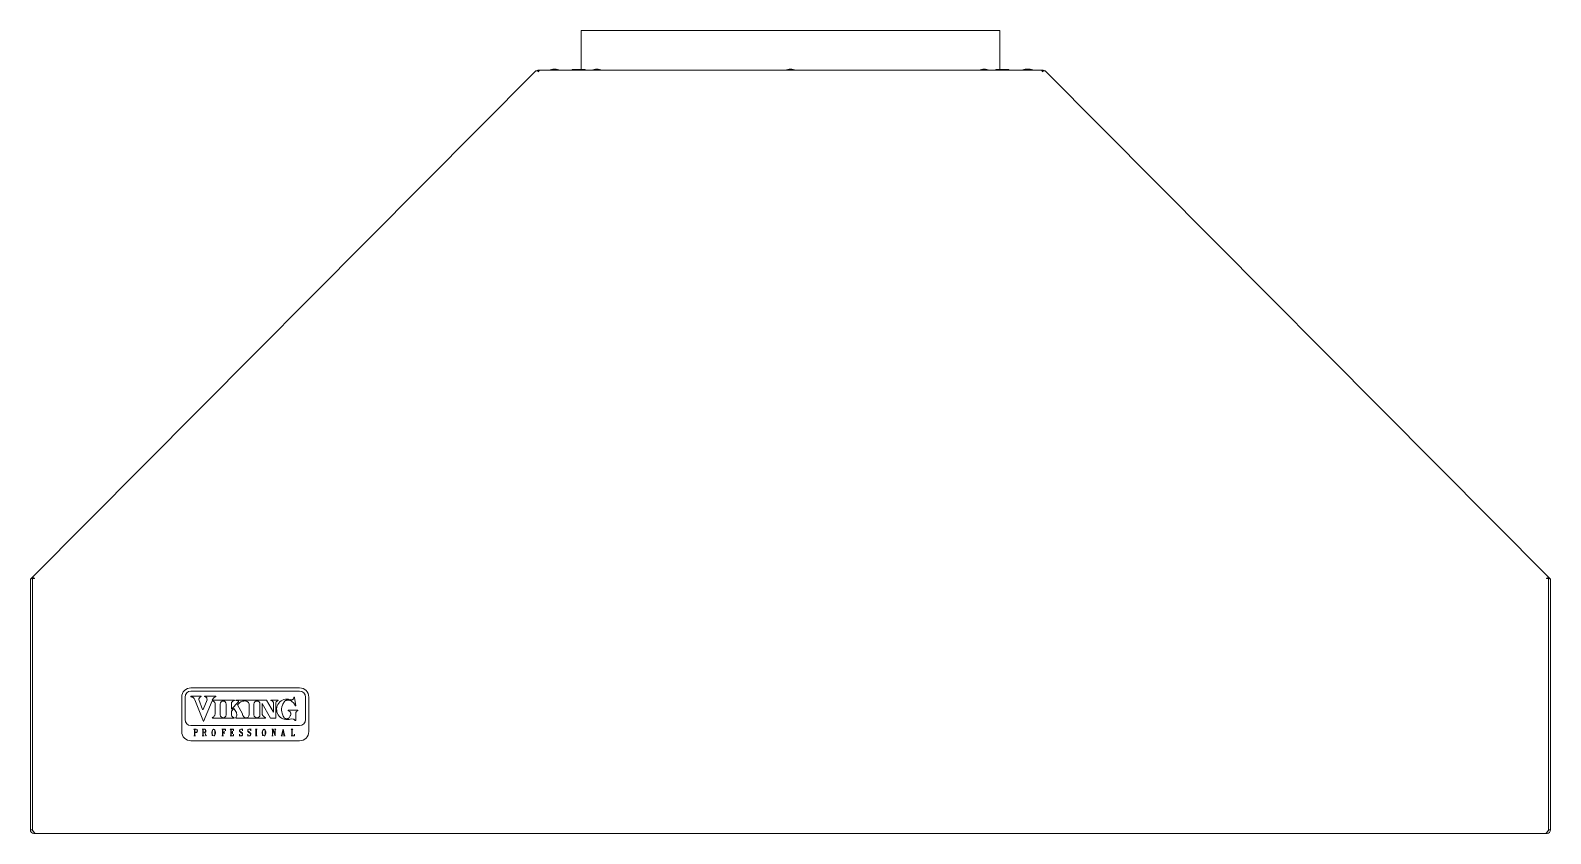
# Model space of a CAD drawing. Header units: millimetres. Extents: x 46989 to 543236, y 252623 to 526638.
# Drawn here: x 207962 to 233796, y 412126 to 425766 of the extents above; entities that cross this region are included whole.
import ezdxf

# ---------------------------------------------------------------- set-up
doc = ezdxf.new("R2010")
doc.units = ezdxf.units.MM

msp = doc.modelspace()

# ---------------------------------------------------------------- linework, layer by layer
at = {"color": 7, "lineweight": 13, "ltscale": 0.03937}
for p, q in [((217324, 425101), (217324, 425766)), ((224434, 425766), (217324, 425766)), ((224434, 425101), (224434, 425766)), ((216545, 425071), (207984, 416470)), ((225145, 425089), (216613, 425089)), ((225214, 425071), (233774, 416470)), ((207962, 416424), (207962, 412188)), ((207997, 416424), (207997, 412188)), ((207999, 412185), (207999, 416423)), ((233760, 416423), (233760, 412185)), ((233761, 412188), (233761, 416424)), ((233796, 412188), (233796, 416424)), ((210534, 414444), (210534, 413858)), ((212537, 414601), (210691, 414601)), ((210691, 414545), (212537, 414545)), ((212694, 413858), (212694, 414444)), ((212537, 413960), (210691, 413960)), ((210691, 413701), (212537, 413701)), ((208054, 412126), (233704, 412126))]:
    msp.add_line(p, q, dxfattribs=at)
at = {"color": 7, "lineweight": 13, "ltscale": 0.000353254}
for p, q in [((216545, 425071), (216552, 425078)), ((225214, 425071), (225206, 425078))]:
    msp.add_line(p, q, dxfattribs=at)
at = {"color": 7, "lineweight": 13, "ltscale": 0.005897}
for p, q in [((216756, 425089), (216587, 425089)), ((225002, 425089), (225172, 425089))]:
    msp.add_line(p, q, dxfattribs=at)
at = {"color": 7, "lineweight": 13, "ltscale": 0.000348129}
for p, q in [((216587, 425079), (216587, 425089)), ((225172, 425079), (225172, 425089))]:
    msp.add_line(p, q, dxfattribs=at)
at = {"color": 7, "lineweight": 13, "ltscale": 0.000480436}
msp.add_line((216601, 425075), (216591, 425065), dxfattribs=at)
at = {"color": 7, "lineweight": 13, "ltscale": 0.0125}
for p, q in [((216756, 425089), (217116, 425089)), ((224642, 425089), (225002, 425089))]:
    msp.add_line(p, q, dxfattribs=at)
at = {"color": 7, "lineweight": 13, "ltscale": 0.000151876}
msp.add_line((216874, 425110), (216869, 425110), dxfattribs=at)
at = {"color": 7, "lineweight": 13, "ltscale": 0.0078}
for p, q in [((217391, 425101), (217167, 425101)), ((224591, 425101), (224367, 425101))]:
    msp.add_line(p, q, dxfattribs=at)
at = {"color": 7, "lineweight": 13, "ltscale": 0.000417514}
for p, q in [((217167, 425101), (217167, 425089)), ((217391, 425101), (217391, 425089)), ((224367, 425101), (224367, 425089)), ((224591, 425101), (224591, 425089))]:
    msp.add_line(p, q, dxfattribs=at)
at = {"color": 7, "lineweight": 13, "ltscale": 0.003125}
for p, q in [((217499, 425089), (217589, 425089)), ((220789, 425089), (220879, 425089)), ((224080, 425089), (224170, 425089))]:
    msp.add_line(p, q, dxfattribs=at)
at = {"color": 7, "lineweight": 13, "ltscale": 0.002742}
for p, q in [((217589, 425089), (217668, 425089)), ((220879, 425089), (220958, 425089)), ((224170, 425089), (224249, 425089))]:
    msp.add_line(p, q, dxfattribs=at)
at = {"color": 7, "lineweight": 13, "ltscale": 0.000382551}
for p, q in [((217668, 425089), (217679, 425089)), ((220958, 425089), (220969, 425089)), ((224249, 425089), (224260, 425089))]:
    msp.add_line(p, q, dxfattribs=at)
at = {"color": 7, "lineweight": 13, "ltscale": 0.000480351}
msp.add_line((225157, 425075), (225167, 425065), dxfattribs=at)
at = {"color": 7, "lineweight": 13, "ltscale": 0.00023134}
for p, q in [((207984, 416470), (207980, 416465)), ((233774, 416470), (233779, 416465))]:
    msp.add_line(p, q, dxfattribs=at)
at = {"color": 7, "lineweight": 13, "ltscale": 0.000936446}
for p, q in [((207980, 416465), (207999, 416446)), ((233760, 416446), (233779, 416465))]:
    msp.add_line(p, q, dxfattribs=at)
at = {"color": 7, "lineweight": 13, "ltscale": 0.000706211}
for p, q in [((207999, 416456), (207984, 416470)), ((233760, 416456), (233774, 416470))]:
    msp.add_line(p, q, dxfattribs=at)
at = {"color": 7, "lineweight": 13, "ltscale": 0.001229}
for p, q in [((207999, 416423), (207999, 416459)), ((233760, 416423), (233760, 416459))]:
    msp.add_line(p, q, dxfattribs=at)
at = {"color": 7, "lineweight": 13, "ltscale": 0.0012}
for p, q in [((207999, 416459), (208033, 416459)), ((233725, 416459), (233760, 416459)), ((207997, 412188), (207962, 412188)), ((233761, 412188), (233796, 412188))]:
    msp.add_line(p, q, dxfattribs=at)
at = {"color": 7, "lineweight": 13, "ltscale": 0.000270393}
for p, q in [((208033, 416466), (208033, 416459)), ((233725, 416466), (233725, 416459))]:
    msp.add_line(p, q, dxfattribs=at)
at = {"color": 7, "lineweight": 13, "ltscale": 0.0133}
for p, q in [((210590, 414061), (210590, 414444)), ((212637, 414444), (212637, 414061))]:
    msp.add_line(p, q, dxfattribs=at)
at = {"color": 7, "lineweight": 13, "ltscale": 0.005825}
msp.add_line((210860, 414462), (210692, 414462), dxfattribs=at)
at = {"color": 7, "lineweight": 13, "ltscale": 0.013706}
msp.add_line((210759, 414395), (210903, 414028), dxfattribs=at)
at = {"color": 7, "lineweight": 13, "ltscale": 0.006163}
msp.add_line((210889, 414236), (210824, 414401), dxfattribs=at)
at = {"color": 7, "lineweight": 13, "ltscale": 0.006084}
msp.add_line((210964, 414398), (210897, 414236), dxfattribs=at)
at = {"color": 7, "lineweight": 13, "ltscale": 0.013346}
msp.add_line((210903, 414028), (211050, 414383), dxfattribs=at)
at = {"color": 7, "lineweight": 13, "ltscale": 0.006375}
for p, q in [((211110, 414462), (210926, 414462)), ((211188, 414142), (211188, 414326)), ((211289, 414326), (211289, 414142)), ((211678, 414326), (211678, 414142)), ((211762, 414142), (211762, 414326)), ((211863, 414326), (211863, 414142)), ((211903, 414149), (211903, 414333))]:
    msp.add_line(p, q, dxfattribs=at)
at = {"color": 7, "lineweight": 13, "ltscale": 0.000676444}
msp.add_line((211054, 414392), (211061, 414410), dxfattribs=at)
at = {"color": 7, "lineweight": 13, "ltscale": 0.01295}
msp.add_line((211427, 414392), (211054, 414392), dxfattribs=at)
at = {"color": 7, "lineweight": 13, "ltscale": 0.01795}
msp.add_line((211974, 414392), (211457, 414392), dxfattribs=at)
at = {"color": 7, "lineweight": 13, "ltscale": 0.008265}
msp.add_line((212092, 414186), (211974, 414392), dxfattribs=at)
at = {"color": 7, "lineweight": 13, "ltscale": 0.00385}
for p, q in [((212166, 414392), (212055, 414392)), ((212123, 413784), (212123, 413894))]:
    msp.add_line(p, q, dxfattribs=at)
at = {"color": 7, "lineweight": 13, "ltscale": 0.004913}
msp.add_line((212473, 414296), (212452, 414436), dxfattribs=at)
at = {"color": 7, "lineweight": 13, "ltscale": 0.005425}
for p, q in [((211102, 414334), (211102, 414178)), ((212092, 414342), (212092, 414186)), ((212505, 414223), (212349, 414223))]:
    msp.add_line(p, q, dxfattribs=at)
at = {"color": 7, "lineweight": 13, "ltscale": 0.005764}
msp.add_line((211495, 414357), (211378, 414239), dxfattribs=at)
at = {"color": 7, "lineweight": 13, "ltscale": 0.003575}
msp.add_line((211378, 414239), (211378, 414342), dxfattribs=at)
at = {"color": 7, "lineweight": 13, "ltscale": 0.002144}
for p, q in [((211378, 414207), (211422, 414251)), ((211480, 414310), (211523, 414354))]:
    msp.add_line(p, q, dxfattribs=at)
at = {"color": 7, "lineweight": 13, "ltscale": 0.002425}
msp.add_line((211378, 414137), (211378, 414207), dxfattribs=at)
at = {"color": 7, "lineweight": 13, "ltscale": 0.002833}
msp.add_line((211422, 414251), (211462, 414180), dxfattribs=at)
at = {"color": 7, "lineweight": 13, "ltscale": 0.005955}
msp.add_line((211565, 414161), (211480, 414310), dxfattribs=at)
at = {"color": 7, "lineweight": 13, "ltscale": 0.009824}
msp.add_line((211903, 414333), (212043, 414087), dxfattribs=at)
at = {"color": 7, "lineweight": 13, "ltscale": 0.00875}
msp.add_line((212131, 414087), (212131, 414339), dxfattribs=at)
at = {"color": 7, "lineweight": 13, "ltscale": 0.004225}
msp.add_line((212473, 414060), (212473, 414181), dxfattribs=at)
at = {"color": 7, "lineweight": 13, "ltscale": 0.001575}
for p, q in [((210782, 413899), (210737, 413899)), ((210927, 413900), (210882, 413900)), ((210757, 413800), (210757, 413845)), ((210901, 413800), (210901, 413846))]:
    msp.add_line(p, q, dxfattribs=at)
at = {"color": 7, "lineweight": 13, "ltscale": 0.000373646}
msp.add_line((210737, 413899), (210746, 413894), dxfattribs=at)
at = {"color": 7, "lineweight": 13, "ltscale": 0.000394396}
for p, q in [((210746, 413894), (210750, 413883)), ((210760, 413789), (210757, 413800))]:
    msp.add_line(p, q, dxfattribs=at)
at = {"color": 7, "lineweight": 13, "ltscale": 0.0029}
msp.add_line((210750, 413883), (210750, 413800), dxfattribs=at)
at = {"color": 7, "lineweight": 13, "ltscale": 0.000439718}
msp.add_line((210757, 413884), (210760, 413896), dxfattribs=at)
at = {"color": 7, "lineweight": 13, "ltscale": 0.001325}
msp.add_line((210757, 413846), (210757, 413884), dxfattribs=at)
at = {"color": 7, "lineweight": 13, "ltscale": 0.000258852}
msp.add_line((210760, 413896), (210767, 413898), dxfattribs=at)
at = {"color": 7, "lineweight": 13, "ltscale": 0.000499936}
msp.add_line((210767, 413898), (210782, 413898), dxfattribs=at)
at = {"color": 7, "lineweight": 13, "ltscale": 0.000538584}
msp.add_line((210796, 413892), (210782, 413899), dxfattribs=at)
at = {"color": 7, "lineweight": 13, "ltscale": 0.000427573}
msp.add_line((210782, 413898), (210792, 413891), dxfattribs=at)
at = {"color": 7, "lineweight": 13, "ltscale": 0.000436224}
for p, q in [((210794, 413863), (210791, 413851)), ((210798, 413855), (210801, 413867))]:
    msp.add_line(p, q, dxfattribs=at)
at = {"color": 7, "lineweight": 13, "ltscale": 0.000271438}
msp.add_line((210792, 413891), (210794, 413884), dxfattribs=at)
at = {"color": 7, "lineweight": 13, "ltscale": 0.000725003}
msp.add_line((210794, 413884), (210794, 413863), dxfattribs=at)
at = {"color": 7, "lineweight": 13, "ltscale": 0.000160012}
msp.add_line((210798, 413888), (210796, 413892), dxfattribs=at)
at = {"color": 7, "lineweight": 13, "ltscale": 0.000118629}
msp.add_line((210796, 413852), (210798, 413855), dxfattribs=at)
at = {"color": 7, "lineweight": 13, "ltscale": 0.000373553}
msp.add_line((210801, 413878), (210798, 413888), dxfattribs=at)
at = {"color": 7, "lineweight": 13, "ltscale": 0.000375012}
for p, q in [((210801, 413867), (210801, 413878)), ((211521, 413876), (211521, 413887)), ((211658, 413876), (211658, 413887))]:
    msp.add_line(p, q, dxfattribs=at)
at = {"color": 7, "lineweight": 13, "ltscale": 0.000357519}
msp.add_line((210882, 413900), (210891, 413896), dxfattribs=at)
at = {"color": 7, "lineweight": 13, "ltscale": 0.000440864}
msp.add_line((210891, 413896), (210895, 413884), dxfattribs=at)
at = {"color": 7, "lineweight": 13, "ltscale": 0.00295}
msp.add_line((210895, 413884), (210895, 413799), dxfattribs=at)
at = {"color": 7, "lineweight": 13, "ltscale": 0.000474221}
msp.add_line((210901, 413883), (210905, 413896), dxfattribs=at)
at = {"color": 7, "lineweight": 13, "ltscale": 0.001275}
msp.add_line((210901, 413846), (210901, 413883), dxfattribs=at)
at = {"color": 7, "lineweight": 13, "ltscale": 0.000280384}
msp.add_line((210905, 413896), (210913, 413899), dxfattribs=at)
at = {"color": 7, "lineweight": 13, "ltscale": 0.000500056}
for p, q in [((210913, 413899), (210927, 413899)), ((210901, 413846), (210916, 413846))]:
    msp.add_line(p, q, dxfattribs=at)
at = {"color": 7, "lineweight": 13, "ltscale": 0.000481868}
msp.add_line((210939, 413894), (210927, 413900), dxfattribs=at)
at = {"color": 7, "lineweight": 13, "ltscale": 0.000335233}
for p, q in [((210927, 413899), (210935, 413893)), ((210916, 413846), (210924, 413840))]:
    msp.add_line(p, q, dxfattribs=at)
at = {"color": 7, "lineweight": 13, "ltscale": 0.000423905}
msp.add_line((210935, 413893), (210939, 413882), dxfattribs=at)
at = {"color": 7, "lineweight": 13, "ltscale": 0.00036392}
for p, q in [((210939, 413860), (210936, 413850)), ((210943, 413854), (210946, 413864))]:
    msp.add_line(p, q, dxfattribs=at)
at = {"color": 7, "lineweight": 13, "ltscale": 0.000708602}
msp.add_line((210939, 413894), (210946, 413875), dxfattribs=at)
at = {"color": 7, "lineweight": 13, "ltscale": 0.000749994}
msp.add_line((210939, 413882), (210939, 413860), dxfattribs=at)
at = {"color": 7, "lineweight": 13, "ltscale": 0.000188081}
msp.add_line((210940, 413850), (210943, 413854), dxfattribs=at)
at = {"color": 7, "lineweight": 13, "ltscale": 0.000374982}
for p, q in [((210946, 413864), (210946, 413875)), ((211245, 413898), (211256, 413898)), ((211386, 413898), (211397, 413898)), ((211547, 413902), (211536, 413902)), ((211537, 413900), (211547, 413900)), ((211684, 413902), (211674, 413902)), ((211674, 413900), (211685, 413900)), ((211397, 413784), (211386, 413784)), ((211549, 413786), (211539, 413786)), ((211539, 413784), (211550, 413784)), ((211687, 413786), (211676, 413786)), ((211677, 413784), (211687, 413784))]:
    msp.add_line(p, q, dxfattribs=at)
at = {"color": 7, "lineweight": 13, "ltscale": 0.000700553}
for p, q in [((211050, 413867), (211046, 413847)), ((211909, 413854), (211913, 413874)), ((211954, 413827), (211951, 413808)), ((211958, 413814), (211962, 413834))]:
    msp.add_line(p, q, dxfattribs=at)
at = {"color": 7, "lineweight": 13, "ltscale": 0.0005121}
for p, q in [((211055, 413881), (211050, 413867)), ((211911, 413881), (211905, 413868)), ((211098, 413800), (211103, 413813)), ((211953, 413800), (211958, 413814))]:
    msp.add_line(p, q, dxfattribs=at)
at = {"color": 7, "lineweight": 13, "ltscale": 0.000700604}
msp.add_line((211054, 413854), (211058, 413873), dxfattribs=at)
at = {"color": 7, "lineweight": 13, "ltscale": 0.000874977}
msp.add_line((211054, 413828), (211054, 413854), dxfattribs=at)
at = {"color": 7, "lineweight": 13, "ltscale": 0.000452076}
for p, q in [((211062, 413892), (211055, 413881)), ((211090, 413789), (211098, 413800)), ((211946, 413789), (211953, 413800))]:
    msp.add_line(p, q, dxfattribs=at)
at = {"color": 7, "lineweight": 13, "ltscale": 0.000701298}
for p, q in [((211058, 413873), (211065, 413892)), ((211913, 413874), (211921, 413892)), ((211095, 413807), (211088, 413789))]:
    msp.add_line(p, q, dxfattribs=at)
at = {"color": 7, "lineweight": 13, "ltscale": 0.0124}
msp.add_line((211061, 414087), (211419, 414087), dxfattribs=at)
at = {"color": 7, "lineweight": 13, "ltscale": 0.000484236}
for p, q in [((211075, 413897), (211062, 413892)), ((211077, 413784), (211090, 413789)), ((211933, 413784), (211946, 413789))]:
    msp.add_line(p, q, dxfattribs=at)
at = {"color": 7, "lineweight": 13, "ltscale": 0.000379573}
for p, q in [((211065, 413892), (211075, 413896)), ((211921, 413892), (211931, 413896)), ((211088, 413789), (211077, 413785))]:
    msp.add_line(p, q, dxfattribs=at)
at = {"color": 7, "lineweight": 13, "ltscale": 0.000672556}
for p, q in [((211093, 413890), (211075, 413897)), ((211949, 413890), (211931, 413897)), ((211059, 413791), (211077, 413784)), ((211915, 413791), (211933, 413784))]:
    msp.add_line(p, q, dxfattribs=at)
at = {"color": 7, "lineweight": 13, "ltscale": 0.000512005}
for p, q in [((211075, 413896), (211089, 413891)), ((211077, 413785), (211064, 413790)), ((211933, 413785), (211919, 413790))]:
    msp.add_line(p, q, dxfattribs=at)
at = {"color": 7, "lineweight": 13, "ltscale": 0.000573158}
for p, q in [((211089, 413891), (211095, 413875)), ((211944, 413891), (211951, 413876))]:
    msp.add_line(p, q, dxfattribs=at)
at = {"color": 7, "lineweight": 13, "ltscale": 0.000354079}
for p, q in [((211099, 413881), (211093, 413890)), ((211054, 413800), (211059, 413791)), ((211909, 413800), (211915, 413791))]:
    msp.add_line(p, q, dxfattribs=at)
at = {"color": 7, "lineweight": 13, "ltscale": 0.000807015}
msp.add_line((211095, 413875), (211099, 413852), dxfattribs=at)
at = {"color": 7, "lineweight": 13, "ltscale": 0.000468004}
for p, q in [((211104, 413869), (211099, 413881)), ((211049, 413812), (211054, 413800))]:
    msp.add_line(p, q, dxfattribs=at)
at = {"color": 7, "lineweight": 13, "ltscale": 0.000610265}
for p, q in [((211107, 413851), (211104, 413869)), ((211962, 413852), (211959, 413869)), ((211046, 413829), (211049, 413812)), ((211902, 413830), (211904, 413812))]:
    msp.add_line(p, q, dxfattribs=at)
at = {"color": 7, "lineweight": 13, "ltscale": 0.00034194}
msp.add_line((211215, 413899), (211224, 413894), dxfattribs=at)
at = {"color": 7, "lineweight": 13, "ltscale": 0.002075}
for p, q in [((211275, 413899), (211215, 413899)), ((211415, 413898), (211355, 413898)), ((211355, 413784), (211415, 413784))]:
    msp.add_line(p, q, dxfattribs=at)
at = {"color": 7, "lineweight": 13, "ltscale": 0.000421632}
msp.add_line((211224, 413894), (211227, 413882), dxfattribs=at)
at = {"color": 7, "lineweight": 13, "ltscale": 0.002875}
for p, q in [((211227, 413882), (211227, 413800)), ((211367, 413882), (211367, 413799)), ((211796, 413884), (211796, 413801)), ((211804, 413800), (211804, 413883)), ((212404, 413884), (212404, 413801)), ((212412, 413799), (212412, 413882))]:
    msp.add_line(p, q, dxfattribs=at)
at = {"color": 7, "lineweight": 13, "ltscale": 0.000408953}
msp.add_line((211235, 413883), (211238, 413895), dxfattribs=at)
at = {"color": 7, "lineweight": 13, "ltscale": 0.00135}
for p, q in [((211235, 413844), (211235, 413883)), ((211375, 413844), (211375, 413882))]:
    msp.add_line(p, q, dxfattribs=at)
at = {"color": 7, "lineweight": 13, "ltscale": 0.000275915}
msp.add_line((211238, 413895), (211245, 413898), dxfattribs=at)
at = {"color": 7, "lineweight": 13, "ltscale": 0.000550079}
msp.add_line((211257, 413865), (211253, 413850), dxfattribs=at)
at = {"color": 7, "lineweight": 13, "ltscale": 0.000591907}
msp.add_line((211256, 413898), (211270, 413890), dxfattribs=at)
at = {"color": 7, "lineweight": 13, "ltscale": 0.0015}
for p, q in [((211257, 413822), (211257, 413865)), ((211397, 413821), (211397, 413865)), ((211235, 413800), (211235, 413844)), ((211375, 413800), (211375, 413843))]:
    msp.add_line(p, q, dxfattribs=at)
at = {"color": 7, "lineweight": 13, "ltscale": 0.000683137}
msp.add_line((211270, 413890), (211275, 413871), dxfattribs=at)
at = {"color": 7, "lineweight": 13, "ltscale": 0.000975001}
for p, q in [((211275, 413871), (211275, 413899)), ((211415, 413870), (211415, 413898)), ((210757, 413845), (210785, 413845))]:
    msp.add_line(p, q, dxfattribs=at)
at = {"color": 7, "lineweight": 13, "ltscale": 0.000342894}
for p, q in [((211355, 413898), (211364, 413893)), ((211386, 413784), (211377, 413789))]:
    msp.add_line(p, q, dxfattribs=at)
at = {"color": 7, "lineweight": 13, "ltscale": 0.000408459}
msp.add_line((211364, 413893), (211367, 413882), dxfattribs=at)
at = {"color": 7, "lineweight": 13, "ltscale": 0.00037011}
msp.add_line((211375, 413882), (211377, 413893), dxfattribs=at)
at = {"color": 7, "lineweight": 13, "ltscale": 0.000348417}
msp.add_line((211377, 413893), (211386, 413898), dxfattribs=at)
at = {"color": 7, "lineweight": 13, "ltscale": 0.000532683}
msp.add_line((211397, 413865), (211393, 413850), dxfattribs=at)
at = {"color": 7, "lineweight": 13, "ltscale": 0.000516063}
msp.add_line((211397, 413898), (211410, 413890), dxfattribs=at)
at = {"color": 7, "lineweight": 13, "ltscale": 0.000722066}
msp.add_line((211410, 413890), (211415, 413870), dxfattribs=at)
at = {"color": 7, "lineweight": 13, "ltscale": 0.0172}
msp.add_line((211453, 414087), (211948, 414087), dxfattribs=at)
at = {"color": 7, "lineweight": 13, "ltscale": 0.000418824}
for p, q in [((211524, 413895), (211517, 413885)), ((211565, 413801), (211558, 413791))]:
    msp.add_line(p, q, dxfattribs=at)
at = {"color": 7, "lineweight": 13, "ltscale": 0.000574998}
for p, q in [((211517, 413885), (211517, 413868)), ((211655, 413885), (211655, 413868)), ((211565, 413818), (211565, 413801)), ((211569, 413806), (211569, 413823)), ((211703, 413818), (211703, 413801)), ((211706, 413806), (211706, 413823))]:
    msp.add_line(p, q, dxfattribs=at)
at = {"color": 7, "lineweight": 13, "ltscale": 0.000360638}
for p, q in [((211517, 413868), (211520, 413858)), ((211562, 413828), (211565, 413818)), ((211700, 413828), (211703, 413818))]:
    msp.add_line(p, q, dxfattribs=at)
at = {"color": 7, "lineweight": 13, "ltscale": 0.000490037}
for p, q in [((211520, 413858), (211530, 413848)), ((211657, 413858), (211668, 413848))]:
    msp.add_line(p, q, dxfattribs=at)
at = {"color": 7, "lineweight": 13, "ltscale": 0.00015578}
msp.add_line((211521, 413887), (211523, 413891), dxfattribs=at)
at = {"color": 7, "lineweight": 13, "ltscale": 0.000360609}
for p, q in [((211524, 413866), (211521, 413876)), ((211661, 413866), (211658, 413876)), ((211706, 413823), (211704, 413833))]:
    msp.add_line(p, q, dxfattribs=at)
at = {"color": 7, "lineweight": 13, "ltscale": 0.000570026}
msp.add_line((211523, 413891), (211537, 413900), dxfattribs=at)
at = {"color": 7, "lineweight": 13, "ltscale": 0.000487552}
for p, q in [((211536, 413902), (211524, 413895)), ((211674, 413902), (211662, 413895))]:
    msp.add_line(p, q, dxfattribs=at)
at = {"color": 7, "lineweight": 13, "ltscale": 0.000971844}
for p, q in [((211546, 413850), (211524, 413866)), ((211684, 413850), (211661, 413866))]:
    msp.add_line(p, q, dxfattribs=at)
at = {"color": 7, "lineweight": 13, "ltscale": 0.000430015}
for p, q in [((211558, 413897), (211547, 413902)), ((211696, 413897), (211684, 413902)), ((211539, 413786), (211527, 413791)), ((211528, 413789), (211539, 413784)), ((211676, 413786), (211665, 413791)), ((211665, 413789), (211677, 413784))]:
    msp.add_line(p, q, dxfattribs=at)
at = {"color": 7, "lineweight": 13, "ltscale": 0.000430002}
for p, q in [((211547, 413900), (211559, 413894)), ((211685, 413900), (211696, 413894))]:
    msp.add_line(p, q, dxfattribs=at)
at = {"color": 7, "lineweight": 13, "ltscale": 0.000421016}
for p, q in [((211564, 413886), (211558, 413897)), ((211702, 413886), (211696, 413897)), ((211522, 413799), (211528, 413789)), ((211659, 413799), (211665, 413789))]:
    msp.add_line(p, q, dxfattribs=at)
at = {"color": 7, "lineweight": 13, "ltscale": 0.000398855}
for p, q in [((211559, 413894), (211565, 413885)), ((211696, 413894), (211702, 413885))]:
    msp.add_line(p, q, dxfattribs=at)
at = {"color": 7, "lineweight": 13, "ltscale": 0.000594738}
for p, q in [((211569, 413903), (211564, 413886)), ((211655, 413783), (211659, 413799))]:
    msp.add_line(p, q, dxfattribs=at)
at = {"color": 7, "lineweight": 13, "ltscale": 0.00054099}
for p, q in [((211565, 413885), (211569, 413870)), ((211659, 413801), (211655, 413816))]:
    msp.add_line(p, q, dxfattribs=at)
at = {"color": 7, "lineweight": 13, "ltscale": 0.00115}
for p, q in [((211569, 413870), (211569, 413903)), ((211706, 413870), (211706, 413903)), ((211415, 413784), (211415, 413817)), ((211517, 413816), (211517, 413783)), ((211655, 413816), (211655, 413783)), ((212449, 413784), (212449, 413817))]:
    msp.add_line(p, q, dxfattribs=at)
at = {"color": 7, "lineweight": 13, "ltscale": 0.000418895}
for p, q in [((211662, 413895), (211655, 413885)), ((211703, 413801), (211696, 413791))]:
    msp.add_line(p, q, dxfattribs=at)
at = {"color": 7, "lineweight": 13, "ltscale": 0.000360671}
msp.add_line((211655, 413868), (211657, 413858), dxfattribs=at)
at = {"color": 7, "lineweight": 13, "ltscale": 0.00015573}
msp.add_line((211658, 413887), (211660, 413891), dxfattribs=at)
at = {"color": 7, "lineweight": 13, "ltscale": 0.000570129}
msp.add_line((211660, 413891), (211674, 413900), dxfattribs=at)
at = {"color": 7, "lineweight": 13, "ltscale": 0.000594706}
for p, q in [((211706, 413903), (211702, 413886)), ((211517, 413783), (211522, 413799))]:
    msp.add_line(p, q, dxfattribs=at)
at = {"color": 7, "lineweight": 13, "ltscale": 0.000540956}
for p, q in [((211702, 413885), (211706, 413870)), ((211521, 413801), (211517, 413816))]:
    msp.add_line(p, q, dxfattribs=at)
at = {"color": 7, "lineweight": 13, "ltscale": 0.00031466}
for p, q in [((211786, 413900), (211794, 413895)), ((211814, 413784), (211807, 413788))]:
    msp.add_line(p, q, dxfattribs=at)
at = {"color": 7, "lineweight": 13, "ltscale": 0.001025}
for p, q in [((211815, 413900), (211786, 413900)), ((212423, 413900), (212393, 413900)), ((210740, 413784), (210770, 413784)), ((211217, 413784), (211246, 413784)), ((211785, 413784), (211814, 413784))]:
    msp.add_line(p, q, dxfattribs=at)
at = {"color": 7, "lineweight": 13, "ltscale": 0.000422161}
msp.add_line((211794, 413895), (211796, 413884), dxfattribs=at)
at = {"color": 7, "lineweight": 13, "ltscale": 0.000443899}
msp.add_line((211804, 413883), (211807, 413895), dxfattribs=at)
at = {"color": 7, "lineweight": 13, "ltscale": 0.000333396}
msp.add_line((211807, 413895), (211815, 413900), dxfattribs=at)
at = {"color": 7, "lineweight": 13, "ltscale": 0.000700582}
for p, q in [((211905, 413868), (211902, 413848)), ((211099, 413827), (211095, 413807)), ((211103, 413813), (211107, 413833))]:
    msp.add_line(p, q, dxfattribs=at)
at = {"color": 7, "lineweight": 13, "ltscale": 0.000875007}
for p, q in [((211909, 413829), (211909, 413854)), ((211099, 413852), (211099, 413827)), ((211954, 413853), (211954, 413827))]:
    msp.add_line(p, q, dxfattribs=at)
at = {"color": 7, "lineweight": 13, "ltscale": 0.000452142}
msp.add_line((211918, 413892), (211911, 413881), dxfattribs=at)
at = {"color": 7, "lineweight": 13, "ltscale": 0.000484113}
msp.add_line((211931, 413897), (211918, 413892), dxfattribs=at)
at = {"color": 7, "lineweight": 13, "ltscale": 0.000512117}
msp.add_line((211931, 413896), (211944, 413891), dxfattribs=at)
at = {"color": 7, "lineweight": 13, "ltscale": 0.000354145}
msp.add_line((211954, 413881), (211949, 413890), dxfattribs=at)
at = {"color": 7, "lineweight": 13, "ltscale": 0.000806997}
for p, q in [((211951, 413876), (211954, 413853)), ((211913, 413806), (211909, 413829))]:
    msp.add_line(p, q, dxfattribs=at)
at = {"color": 7, "lineweight": 13, "ltscale": 0.000467932}
msp.add_line((211959, 413869), (211954, 413881), dxfattribs=at)
at = {"color": 7, "lineweight": 13, "ltscale": 0.003025}
msp.add_line((212043, 414087), (212131, 414087), dxfattribs=at)
at = {"color": 7, "lineweight": 13, "ltscale": 0.00062501}
for p, q in [((212085, 413900), (212067, 413900)), ((211046, 413847), (211046, 413829)), ((211902, 413848), (211902, 413830)), ((211962, 413834), (211962, 413852))]:
    msp.add_line(p, q, dxfattribs=at)
at = {"color": 7, "lineweight": 13, "ltscale": 0.000196826}
for p, q in [((212067, 413900), (212072, 413898)), ((212112, 413900), (212117, 413898))]:
    msp.add_line(p, q, dxfattribs=at)
at = {"color": 7, "lineweight": 13, "ltscale": 0.00020677}
msp.add_line((212072, 413898), (212077, 413894), dxfattribs=at)
at = {"color": 7, "lineweight": 13, "ltscale": 0.00365}
for p, q in [((212077, 413894), (212077, 413789)), ((212078, 413789), (212078, 413894))]:
    msp.add_line(p, q, dxfattribs=at)
at = {"color": 7, "lineweight": 13, "ltscale": 0.00415}
msp.add_line((212078, 413894), (212123, 413784), dxfattribs=at)
at = {"color": 7, "lineweight": 13, "ltscale": 0.003414}
msp.add_line((212122, 413809), (212085, 413900), dxfattribs=at)
at = {"color": 7, "lineweight": 13, "ltscale": 0.000749963}
for p, q in [((212133, 413900), (212112, 413900)), ((212066, 413784), (212088, 413784))]:
    msp.add_line(p, q, dxfattribs=at)
at = {"color": 7, "lineweight": 13, "ltscale": 0.000206673}
for p, q in [((212117, 413898), (212122, 413894)), ((212083, 413786), (212078, 413789))]:
    msp.add_line(p, q, dxfattribs=at)
at = {"color": 7, "lineweight": 13, "ltscale": 0.002975}
msp.add_line((212122, 413894), (212122, 413809), dxfattribs=at)
at = {"color": 7, "lineweight": 13, "ltscale": 0.00011628}
msp.add_line((212123, 413894), (212125, 413896), dxfattribs=at)
at = {"color": 7, "lineweight": 13, "ltscale": 0.000303474}
for p, q in [((212125, 413896), (212133, 413900)), ((212075, 413787), (212066, 413784))]:
    msp.add_line(p, q, dxfattribs=at)
at = {"color": 7, "lineweight": 13, "ltscale": 0.003947}
msp.add_line((212258, 413901), (212232, 413790), dxfattribs=at)
at = {"color": 7, "lineweight": 13, "ltscale": 0.002422}
for p, q in [((212239, 413817), (212255, 413885)), ((212255, 413885), (212271, 413817))]:
    msp.add_line(p, q, dxfattribs=at)
at = {"color": 7, "lineweight": 13, "ltscale": 0.003755}
msp.add_line((212282, 413795), (212258, 413901), dxfattribs=at)
at = {"color": 7, "lineweight": 13, "ltscale": 0.000317336}
msp.add_line((212393, 413900), (212401, 413895), dxfattribs=at)
at = {"color": 7, "lineweight": 13, "ltscale": 0.000401007}
msp.add_line((212401, 413895), (212404, 413884), dxfattribs=at)
at = {"color": 7, "lineweight": 13, "ltscale": 0.000470359}
for p, q in [((212412, 413882), (212415, 413895)), ((212404, 413801), (212401, 413788))]:
    msp.add_line(p, q, dxfattribs=at)
at = {"color": 7, "lineweight": 13, "ltscale": 0.000301425}
for p, q in [((212415, 413895), (212423, 413900)), ((212401, 413788), (212393, 413784))]:
    msp.add_line(p, q, dxfattribs=at)
at = {"color": 7, "lineweight": 13, "ltscale": 0.000239791}
msp.add_line((210746, 413787), (210740, 413784), dxfattribs=at)
at = {"color": 7, "lineweight": 13, "ltscale": 0.000439751}
msp.add_line((210750, 413800), (210746, 413787), dxfattribs=at)
at = {"color": 7, "lineweight": 13, "ltscale": 0.000900028}
msp.add_line((210783, 413846), (210757, 413846), dxfattribs=at)
at = {"color": 7, "lineweight": 13, "ltscale": 0.00037366}
msp.add_line((210770, 413784), (210760, 413789), dxfattribs=at)
at = {"color": 7, "lineweight": 13, "ltscale": 0.000328661}
msp.add_line((210791, 413851), (210783, 413846), dxfattribs=at)
at = {"color": 7, "lineweight": 13, "ltscale": 0.000454449}
msp.add_line((210785, 413845), (210796, 413852), dxfattribs=at)
at = {"color": 7, "lineweight": 13, "ltscale": 0.000280507}
msp.add_line((210892, 413786), (210884, 413784), dxfattribs=at)
at = {"color": 7, "lineweight": 13, "ltscale": 0.001075}
msp.add_line((210884, 413784), (210915, 413784), dxfattribs=at)
at = {"color": 7, "lineweight": 13, "ltscale": 0.000448277}
msp.add_line((210895, 413799), (210892, 413786), dxfattribs=at)
at = {"color": 7, "lineweight": 13, "ltscale": 0.000850047}
msp.add_line((210926, 413846), (210901, 413846), dxfattribs=at)
at = {"color": 7, "lineweight": 13, "ltscale": 0.000440796}
msp.add_line((210906, 413788), (210901, 413800), dxfattribs=at)
at = {"color": 7, "lineweight": 13, "ltscale": 0.000357533}
msp.add_line((210915, 413784), (210906, 413788), dxfattribs=at)
at = {"color": 7, "lineweight": 13, "ltscale": 0.000349991}
msp.add_line((210918, 413846), (210929, 413846), dxfattribs=at)
at = {"color": 7, "lineweight": 13, "ltscale": 0.000268848}
msp.add_line((210925, 413842), (210918, 413846), dxfattribs=at)
at = {"color": 7, "lineweight": 13, "ltscale": 0.002066}
msp.add_line((210943, 413784), (210924, 413840), dxfattribs=at)
at = {"color": 7, "lineweight": 13, "ltscale": 0.001754}
msp.add_line((210925, 413842), (210942, 413795), dxfattribs=at)
at = {"color": 7, "lineweight": 13, "ltscale": 0.000374355}
msp.add_line((210936, 413850), (210926, 413846), dxfattribs=at)
at = {"color": 7, "lineweight": 13, "ltscale": 0.000423886}
msp.add_line((210929, 413846), (210940, 413850), dxfattribs=at)
at = {"color": 7, "lineweight": 13, "ltscale": 0.000175056}
msp.add_line((210947, 413795), (210942, 413795), dxfattribs=at)
at = {"color": 7, "lineweight": 13, "ltscale": 0.000149945}
msp.add_line((210943, 413784), (210948, 413784), dxfattribs=at)
at = {"color": 7, "lineweight": 13, "ltscale": 0.000188057}
msp.add_line((210950, 413799), (210947, 413795), dxfattribs=at)
at = {"color": 7, "lineweight": 13, "ltscale": 0.000363952}
msp.add_line((210948, 413784), (210950, 413794), dxfattribs=at)
at = {"color": 7, "lineweight": 13, "ltscale": 0.000174995}
for p, q in [((210950, 413794), (210950, 413799)), ((212276, 413795), (212276, 413790))]:
    msp.add_line(p, q, dxfattribs=at)
at = {"color": 7, "lineweight": 13, "ltscale": 0.000807045}
msp.add_line((211058, 413805), (211054, 413828), dxfattribs=at)
at = {"color": 7, "lineweight": 13, "ltscale": 0.000573202}
for p, q in [((211064, 413790), (211058, 413805)), ((211919, 413790), (211913, 413806))]:
    msp.add_line(p, q, dxfattribs=at)
at = {"color": 7, "lineweight": 13, "ltscale": 0.00062498}
msp.add_line((211107, 413833), (211107, 413851), dxfattribs=at)
at = {"color": 7, "lineweight": 13, "ltscale": 0.000275822}
msp.add_line((211224, 413787), (211217, 413784), dxfattribs=at)
at = {"color": 7, "lineweight": 13, "ltscale": 0.000434742}
msp.add_line((211227, 413800), (211224, 413787), dxfattribs=at)
at = {"color": 7, "lineweight": 13, "ltscale": 0.000275019}
for p, q in [((211243, 413844), (211235, 413844)), ((211235, 413844), (211243, 413844)), ((212431, 413784), (212423, 413784))]:
    msp.add_line(p, q, dxfattribs=at)
at = {"color": 7, "lineweight": 13, "ltscale": 0.000421602}
msp.add_line((211238, 413789), (211235, 413800), dxfattribs=at)
at = {"color": 7, "lineweight": 13, "ltscale": 0.000341955}
msp.add_line((211246, 413784), (211238, 413789), dxfattribs=at)
at = {"color": 7, "lineweight": 13, "ltscale": 0.000413578}
msp.add_line((211253, 413850), (211243, 413844), dxfattribs=at)
at = {"color": 7, "lineweight": 13, "ltscale": 0.000376976}
msp.add_line((211243, 413844), (211253, 413839), dxfattribs=at)
at = {"color": 7, "lineweight": 13, "ltscale": 0.000627188}
msp.add_line((211253, 413839), (211257, 413822), dxfattribs=at)
at = {"color": 7, "lineweight": 13, "ltscale": 0.000348311}
msp.add_line((211364, 413789), (211355, 413784), dxfattribs=at)
at = {"color": 7, "lineweight": 13, "ltscale": 0.000383456}
msp.add_line((211367, 413799), (211364, 413789), dxfattribs=at)
at = {"color": 7, "lineweight": 13, "ltscale": 0.000250028}
for p, q in [((211382, 413844), (211375, 413844)), ((211375, 413843), (211382, 413843))]:
    msp.add_line(p, q, dxfattribs=at)
at = {"color": 7, "lineweight": 13, "ltscale": 0.000370197}
msp.add_line((211377, 413789), (211375, 413800), dxfattribs=at)
at = {"color": 7, "lineweight": 13, "ltscale": 0.000448927}
msp.add_line((211393, 413850), (211382, 413844), dxfattribs=at)
at = {"color": 7, "lineweight": 13, "ltscale": 0.000403883}
msp.add_line((211382, 413843), (211392, 413838), dxfattribs=at)
at = {"color": 7, "lineweight": 13, "ltscale": 0.000612703}
msp.add_line((211392, 413838), (211397, 413821), dxfattribs=at)
at = {"color": 7, "lineweight": 13, "ltscale": 0.00060291}
msp.add_line((211412, 413793), (211397, 413784), dxfattribs=at)
at = {"color": 7, "lineweight": 13, "ltscale": 0.000844004}
msp.add_line((211415, 413817), (211412, 413793), dxfattribs=at)
at = {"color": 7, "lineweight": 13, "ltscale": 0.000398829}
for p, q in [((211527, 413791), (211521, 413801)), ((211665, 413791), (211659, 413801))]:
    msp.add_line(p, q, dxfattribs=at)
at = {"color": 7, "lineweight": 13, "ltscale": 0.000366302}
for p, q in [((211530, 413848), (211540, 413844)), ((211668, 413848), (211677, 413844))]:
    msp.add_line(p, q, dxfattribs=at)
at = {"color": 7, "lineweight": 13, "ltscale": 0.000971826}
for p, q in [((211540, 413844), (211562, 413828)), ((211677, 413844), (211700, 413828))]:
    msp.add_line(p, q, dxfattribs=at)
at = {"color": 7, "lineweight": 13, "ltscale": 0.000128315}
for p, q in [((211550, 413848), (211546, 413850)), ((211687, 413848), (211684, 413850))]:
    msp.add_line(p, q, dxfattribs=at)
at = {"color": 7, "lineweight": 13, "ltscale": 0.000360471}
msp.add_line((211558, 413791), (211549, 413786), dxfattribs=at)
at = {"color": 7, "lineweight": 13, "ltscale": 0.000789215}
for p, q in [((211566, 413833), (211550, 413848)), ((211704, 413833), (211687, 413848))]:
    msp.add_line(p, q, dxfattribs=at)
at = {"color": 7, "lineweight": 13, "ltscale": 0.000268755}
for p, q in [((211550, 413784), (211556, 413788)), ((211687, 413784), (211694, 413788))]:
    msp.add_line(p, q, dxfattribs=at)
at = {"color": 7, "lineweight": 13, "ltscale": 0.000381159}
for p, q in [((211556, 413788), (211564, 413796)), ((211694, 413788), (211702, 413796))]:
    msp.add_line(p, q, dxfattribs=at)
at = {"color": 7, "lineweight": 13, "ltscale": 0.00039846}
msp.add_line((211564, 413796), (211569, 413806), dxfattribs=at)
at = {"color": 7, "lineweight": 13, "ltscale": 0.000360642}
msp.add_line((211569, 413823), (211566, 413833), dxfattribs=at)
at = {"color": 7, "lineweight": 13, "ltscale": 0.000360368}
msp.add_line((211696, 413791), (211687, 413786), dxfattribs=at)
at = {"color": 7, "lineweight": 13, "ltscale": 0.00039841}
msp.add_line((211702, 413796), (211706, 413806), dxfattribs=at)
at = {"color": 7, "lineweight": 13, "ltscale": 0.000333411}
msp.add_line((211793, 413788), (211785, 413784), dxfattribs=at)
at = {"color": 7, "lineweight": 13, "ltscale": 0.00044387}
msp.add_line((211796, 413801), (211793, 413788), dxfattribs=at)
at = {"color": 7, "lineweight": 13, "ltscale": 0.000422189}
msp.add_line((211807, 413788), (211804, 413800), dxfattribs=at)
at = {"color": 7, "lineweight": 13, "ltscale": 0.000467976}
msp.add_line((211904, 413812), (211909, 413800), dxfattribs=at)
at = {"color": 7, "lineweight": 13, "ltscale": 0.000379685}
msp.add_line((211943, 413789), (211933, 413785), dxfattribs=at)
at = {"color": 7, "lineweight": 13, "ltscale": 0.000701253}
msp.add_line((211951, 413808), (211943, 413789), dxfattribs=at)
at = {"color": 7, "lineweight": 13, "ltscale": 0.000116298}
msp.add_line((212077, 413789), (212075, 413787), dxfattribs=at)
at = {"color": 7, "lineweight": 13, "ltscale": 0.000196837}
msp.add_line((212088, 413784), (212083, 413786), dxfattribs=at)
at = {"color": 7, "lineweight": 13, "ltscale": 5.52614e-05}
msp.add_line((212226, 413785), (212225, 413784), dxfattribs=at)
at = {"color": 7, "lineweight": 13, "ltscale": 0.000774954}
msp.add_line((212225, 413784), (212247, 413784), dxfattribs=at)
at = {"color": 7, "lineweight": 13, "ltscale": 0.000280874}
msp.add_line((212232, 413790), (212226, 413785), dxfattribs=at)
at = {"color": 7, "lineweight": 13, "ltscale": 0.000882797}
msp.add_line((212233, 413791), (212239, 413816), dxfattribs=at)
at = {"color": 7, "lineweight": 13, "ltscale": 0.00030532}
msp.add_line((212239, 413786), (212233, 413791), dxfattribs=at)
at = {"color": 7, "lineweight": 13, "ltscale": 0.0011}
msp.add_line((212271, 413817), (212239, 413817), dxfattribs=at)
at = {"color": 7, "lineweight": 13, "ltscale": 0.001125}
msp.add_line((212239, 413816), (212271, 413816), dxfattribs=at)
at = {"color": 7, "lineweight": 13, "ltscale": 0.000273013}
msp.add_line((212247, 413784), (212239, 413786), dxfattribs=at)
at = {"color": 7, "lineweight": 13, "ltscale": 0.000399941}
msp.add_line((212276, 413790), (212266, 413784), dxfattribs=at)
at = {"color": 7, "lineweight": 13, "ltscale": 0.000874917}
msp.add_line((212266, 413784), (212291, 413784), dxfattribs=at)
at = {"color": 7, "lineweight": 13, "ltscale": 0.000768549}
msp.add_line((212271, 413816), (212276, 413795), dxfattribs=at)
at = {"color": 7, "lineweight": 13, "ltscale": 0.00036039}
msp.add_line((212286, 413786), (212282, 413795), dxfattribs=at)
at = {"color": 7, "lineweight": 13, "ltscale": 0.000179277}
msp.add_line((212291, 413784), (212286, 413786), dxfattribs=at)
at = {"color": 7, "lineweight": 13, "ltscale": 0.001925}
msp.add_line((212393, 413784), (212449, 413784), dxfattribs=at)
at = {"color": 7, "lineweight": 13, "ltscale": 0.000375218}
msp.add_line((212415, 413789), (212412, 413799), dxfattribs=at)
at = {"color": 7, "lineweight": 13, "ltscale": 0.000317321}
msp.add_line((212423, 413784), (212415, 413789), dxfattribs=at)
at = {"color": 7, "lineweight": 13, "ltscale": 0.000481624}
msp.add_line((212443, 413791), (212431, 413784), dxfattribs=at)
at = {"color": 7, "lineweight": 13, "ltscale": 0.000239574}
msp.add_line((212446, 413797), (212443, 413791), dxfattribs=at)
at = {"color": 7, "lineweight": 13, "ltscale": 0.000689441}
msp.add_line((212449, 413817), (212446, 413797), dxfattribs=at)
at = {"color": 7, "lineweight": 13, "ltscale": 0.000716322}
for p, q in [((208021, 412150), (208021, 412129)), ((233737, 412150), (233737, 412129))]:
    msp.add_line(p, q, dxfattribs=at)
at = {"color": 7, "lineweight": 13, "ltscale": 0.000745037}
msp.add_line((208021, 412129), (208043, 412129), dxfattribs=at)
at = {"color": 7, "lineweight": 13, "ltscale": 0.000744917}
msp.add_line((233737, 412129), (233715, 412129), dxfattribs=at)
at = {"color": 7, "lineweight": 13, "ltscale": 0.03937}
for points in [[(216552, 425078), (216553, 425079), (216556, 425080), (216561, 425081), (216573, 425081), (216587, 425079), (216601, 425075)], [(216591, 425065), (216598, 425077), (216601, 425081), (216607, 425086), (216613, 425089)], [(225167, 425065), (225161, 425077), (225157, 425081), (225152, 425086), (225145, 425089)], [(225157, 425075), (225175, 425079), (225191, 425081), (225201, 425080), (225205, 425079), (225206, 425078)], [(207984, 416470), (207985, 416471), (207989, 416472), (207994, 416473), (208005, 416472), (208019, 416470), (208033, 416466)], [(233725, 416466), (233743, 416471), (233759, 416473), (233769, 416472), (233773, 416471), (233774, 416470)], [(210692, 414462), (210688, 414460), (210687, 414458), (210686, 414454), (210687, 414451), (210691, 414448), (210695, 414447), (210707, 414445), (210720, 414441), (210728, 414437), (210735, 414432), (210740, 414426), (210747, 414418), (210751, 414411), (210759, 414395)], [(210824, 414401), (210826, 414414), (210828, 414421), (210831, 414428), (210836, 414434), (210842, 414440), (210849, 414445), (210861, 414452), (210862, 414453), (210864, 414455), (210864, 414457), (210863, 414459), (210860, 414462)], [(210926, 414462), (210924, 414461), (210923, 414459), (210922, 414458), (210922, 414457), (210923, 414457), (210923, 414456), (210925, 414455), (210931, 414452), (210945, 414445), (210952, 414440), (210959, 414430), (210962, 414424), (210963, 414415), (210964, 414398)], [(211050, 414383), (211063, 414378), (211069, 414375), (211079, 414370), (211085, 414365), (211091, 414358), (211096, 414350), (211102, 414334)], [(211061, 414410), (211067, 414419), (211073, 414428), (211080, 414434), (211088, 414439), (211104, 414446), (211109, 414447), (211114, 414452), (211115, 414453), (211116, 414456), (211115, 414458), (211114, 414460), (211110, 414462)], [(211378, 414342), (211382, 414350), (211386, 414359), (211391, 414366), (211397, 414372), (211403, 414376), (211412, 414379), (211426, 414384), (211430, 414386), (211431, 414386), (211431, 414388), (211431, 414389), (211429, 414390), (211428, 414392), (211427, 414392)], [(211457, 414392), (211455, 414391), (211454, 414390), (211454, 414389), (211454, 414388), (211455, 414387), (211457, 414386), (211460, 414385), (211466, 414384), (211481, 414382), (211487, 414380), (211492, 414378), (211496, 414375), (211498, 414371), (211499, 414367), (211499, 414363), (211495, 414357)], [(211523, 414354), (211541, 414364), (211551, 414368), (211565, 414373), (211574, 414375), (211591, 414377), (211601, 414378), (211614, 414378), (211624, 414377), (211635, 414374), (211645, 414370), (211654, 414365), (211662, 414359), (211668, 414350), (211672, 414342), (211678, 414326)], [(212055, 414392), (212050, 414391), (212049, 414390), (212048, 414390), (212048, 414389), (212048, 414389), (212048, 414388), (212049, 414388), (212051, 414387), (212055, 414385), (212068, 414381), (212075, 414377), (212081, 414372), (212086, 414366), (212090, 414359), (212091, 414354), (212092, 414342)], [(212131, 414339), (212135, 414354), (212138, 414361), (212146, 414372), (212153, 414377), (212163, 414383), (212167, 414385), (212170, 414387), (212171, 414388), (212171, 414388), (212171, 414389), (212171, 414390), (212170, 414391), (212170, 414391), (212168, 414392), (212166, 414392), (212166, 414392)], [(212232, 414247), (212237, 414277), (212246, 414307), (212253, 414325), (212262, 414342), (212269, 414354), (212278, 414367), (212283, 414373), (212290, 414380), (212298, 414385), (212306, 414389), (212316, 414391), (212323, 414392), (212339, 414392), (212357, 414390)], [(212357, 414390), (212370, 414388), (212382, 414384), (212394, 414378), (212404, 414371), (212413, 414365), (212429, 414350), (212440, 414339), (212450, 414324), (212455, 414315)], [(212438, 414436), (212437, 414431), (212437, 414425), (212435, 414417), (212433, 414412), (212430, 414408), (212425, 414404), (212417, 414401), (212408, 414398), (212395, 414398), (212384, 414399), (212376, 414401)], [(212452, 414436), (212448, 414440), (212446, 414441), (212445, 414441), (212443, 414440), (212438, 414436)], [(210897, 414236), (210894, 414235), (210891, 414235), (210889, 414236)], [(211102, 414178), (211100, 414155), (211098, 414144), (211094, 414133), (211088, 414124), (211078, 414110), (211070, 414102), (211063, 414097), (211058, 414096), (211055, 414095), (211054, 414094), (211053, 414094), (211053, 414092), (211053, 414092), (211054, 414091), (211056, 414090), (211061, 414087)], [(211419, 414087), (211420, 414089), (211423, 414091), (211423, 414091), (211424, 414093), (211423, 414094), (211422, 414095), (211420, 414096), (211410, 414100), (211403, 414104), (211396, 414108), (211391, 414114), (211386, 414122), (211378, 414137)], [(211462, 414180), (211466, 414168), (211469, 414155), (211470, 414145), (211470, 414135), (211466, 414120), (211461, 414110), (211457, 414102), (211455, 414099), (211452, 414097), (211451, 414093), (211452, 414090), (211453, 414087)], [(211601, 414099), (211589, 414109), (211583, 414115), (211577, 414123), (211572, 414131), (211569, 414140), (211567, 414147), (211565, 414161)], [(211948, 414087), (211952, 414088), (211955, 414090), (211956, 414090), (211957, 414091), (211957, 414092), (211957, 414093), (211956, 414095), (211954, 414096), (211942, 414104), (211927, 414112), (211921, 414118), (211915, 414124), (211910, 414132), (211903, 414149)], [(212298, 414078), (212290, 414083), (212283, 414088), (212277, 414094), (212269, 414104), (212260, 414119), (212252, 414135), (212245, 414153), (212239, 414171), (212234, 414196), (212231, 414221), (212232, 414247)], [(212386, 414148), (212382, 414131), (212379, 414123), (212373, 414112), (212367, 414102), (212357, 414092), (212345, 414083), (212332, 414078), (212319, 414075), (212305, 414076), (212298, 414078)], [(212349, 414223), (212344, 414218), (212342, 414216), (212341, 414214), (212341, 414213), (212342, 414212), (212342, 414211), (212343, 414211), (212347, 414210), (212359, 414206), (212370, 414198), (212376, 414192), (212381, 414185), (212384, 414178), (212386, 414170), (212387, 414163), (212386, 414148)], [(212455, 414315), (212458, 414306), (212462, 414298), (212464, 414295), (212468, 414294), (212470, 414295), (212473, 414296)], [(212473, 414181), (212476, 414189), (212480, 414197), (212489, 414206), (212499, 414211), (212504, 414212), (212508, 414215), (212509, 414219), (212507, 414221), (212506, 414223), (212505, 414223)], [(212357, 414065), (212377, 414070), (212400, 414074), (212427, 414071), (212440, 414067), (212446, 414065), (212453, 414060), (212458, 414054), (212462, 414048)], [(212462, 414048), (212465, 414047), (212468, 414046), (212471, 414048), (212473, 414053), (212473, 414060)], [(207999, 412185), (208015, 412159), (208024, 412146), (208031, 412139), (208038, 412132), (208046, 412128), (208054, 412126)], [(233760, 412185), (233743, 412159), (233734, 412146), (233727, 412139), (233720, 412132), (233712, 412128), (233704, 412126)]]:
    msp.add_lwpolyline(points, dxfattribs=at)
for centre, radius, start, end in [((216587, 425030), 59, 90, 120.4724), ((216865, 424912), 198, 90, 116.9915), ((216865, 424912), 198, 63.0085, 90), ((216874, 424912), 198, 63.0085, 90), ((217589, 424912), 198, 90, 116.9915), ((217589, 424912), 198, 63.0085, 90), ((220879, 424912), 198, 90, 116.9915), ((220879, 424912), 198, 63.0085, 90), ((224170, 424912), 198, 90, 116.9915), ((224170, 424912), 198, 63.0085, 90), ((224893, 424912), 198, 90, 116.9915), ((224929, 424912), 198, 90, 116.9915), ((224893, 424912), 198, 84.7905, 90), ((224929, 424912), 198, 63.0085, 90), ((225172, 425030), 59, 59.5278, 90), ((208021, 416424), 59, 135.1357, 180), ((233737, 416424), 59, 0, 44.8643), ((208021, 416424), 24.5, 158.2057, 180), ((233737, 416424), 24.5, 0, 21.7943), ((210691, 414444), 157, 90, 180), ((210691, 414444), 101, 90, 180), ((211239, 414326), 50.4, 0, 180), ((211812, 414326), 50.4, 0, 180), ((212321, 414235), 174, 71.8811, 281.9239), ((212537, 414444), 157, 0, 90), ((212537, 414444), 101, 0, 90), ((211239, 414142), 50.4, 180, 0), ((211627, 414142), 50.4, 237.9965, 0), ((211812, 414142), 50.4, 180, 0), ((210691, 413858), 157, 180, 270), ((210691, 414061), 101, 180, 270), ((212537, 414061), 101, 270, 0), ((212537, 413858), 157, 270, 0), ((208021, 412188), 59, 180, 270), ((208021, 412188), 24.5, 180, 242.3653), ((208746, 412617), 863, 209.9928, 211.4104), ((233737, 412188), 59, 270, 0), ((233737, 412188), 24.5, 297.6347, 0), ((233012, 412617), 863, 328.5896, 330.0072)]:
    msp.add_arc(centre, radius, start, end, dxfattribs=at)

doc.saveas('drawing.dxf')
